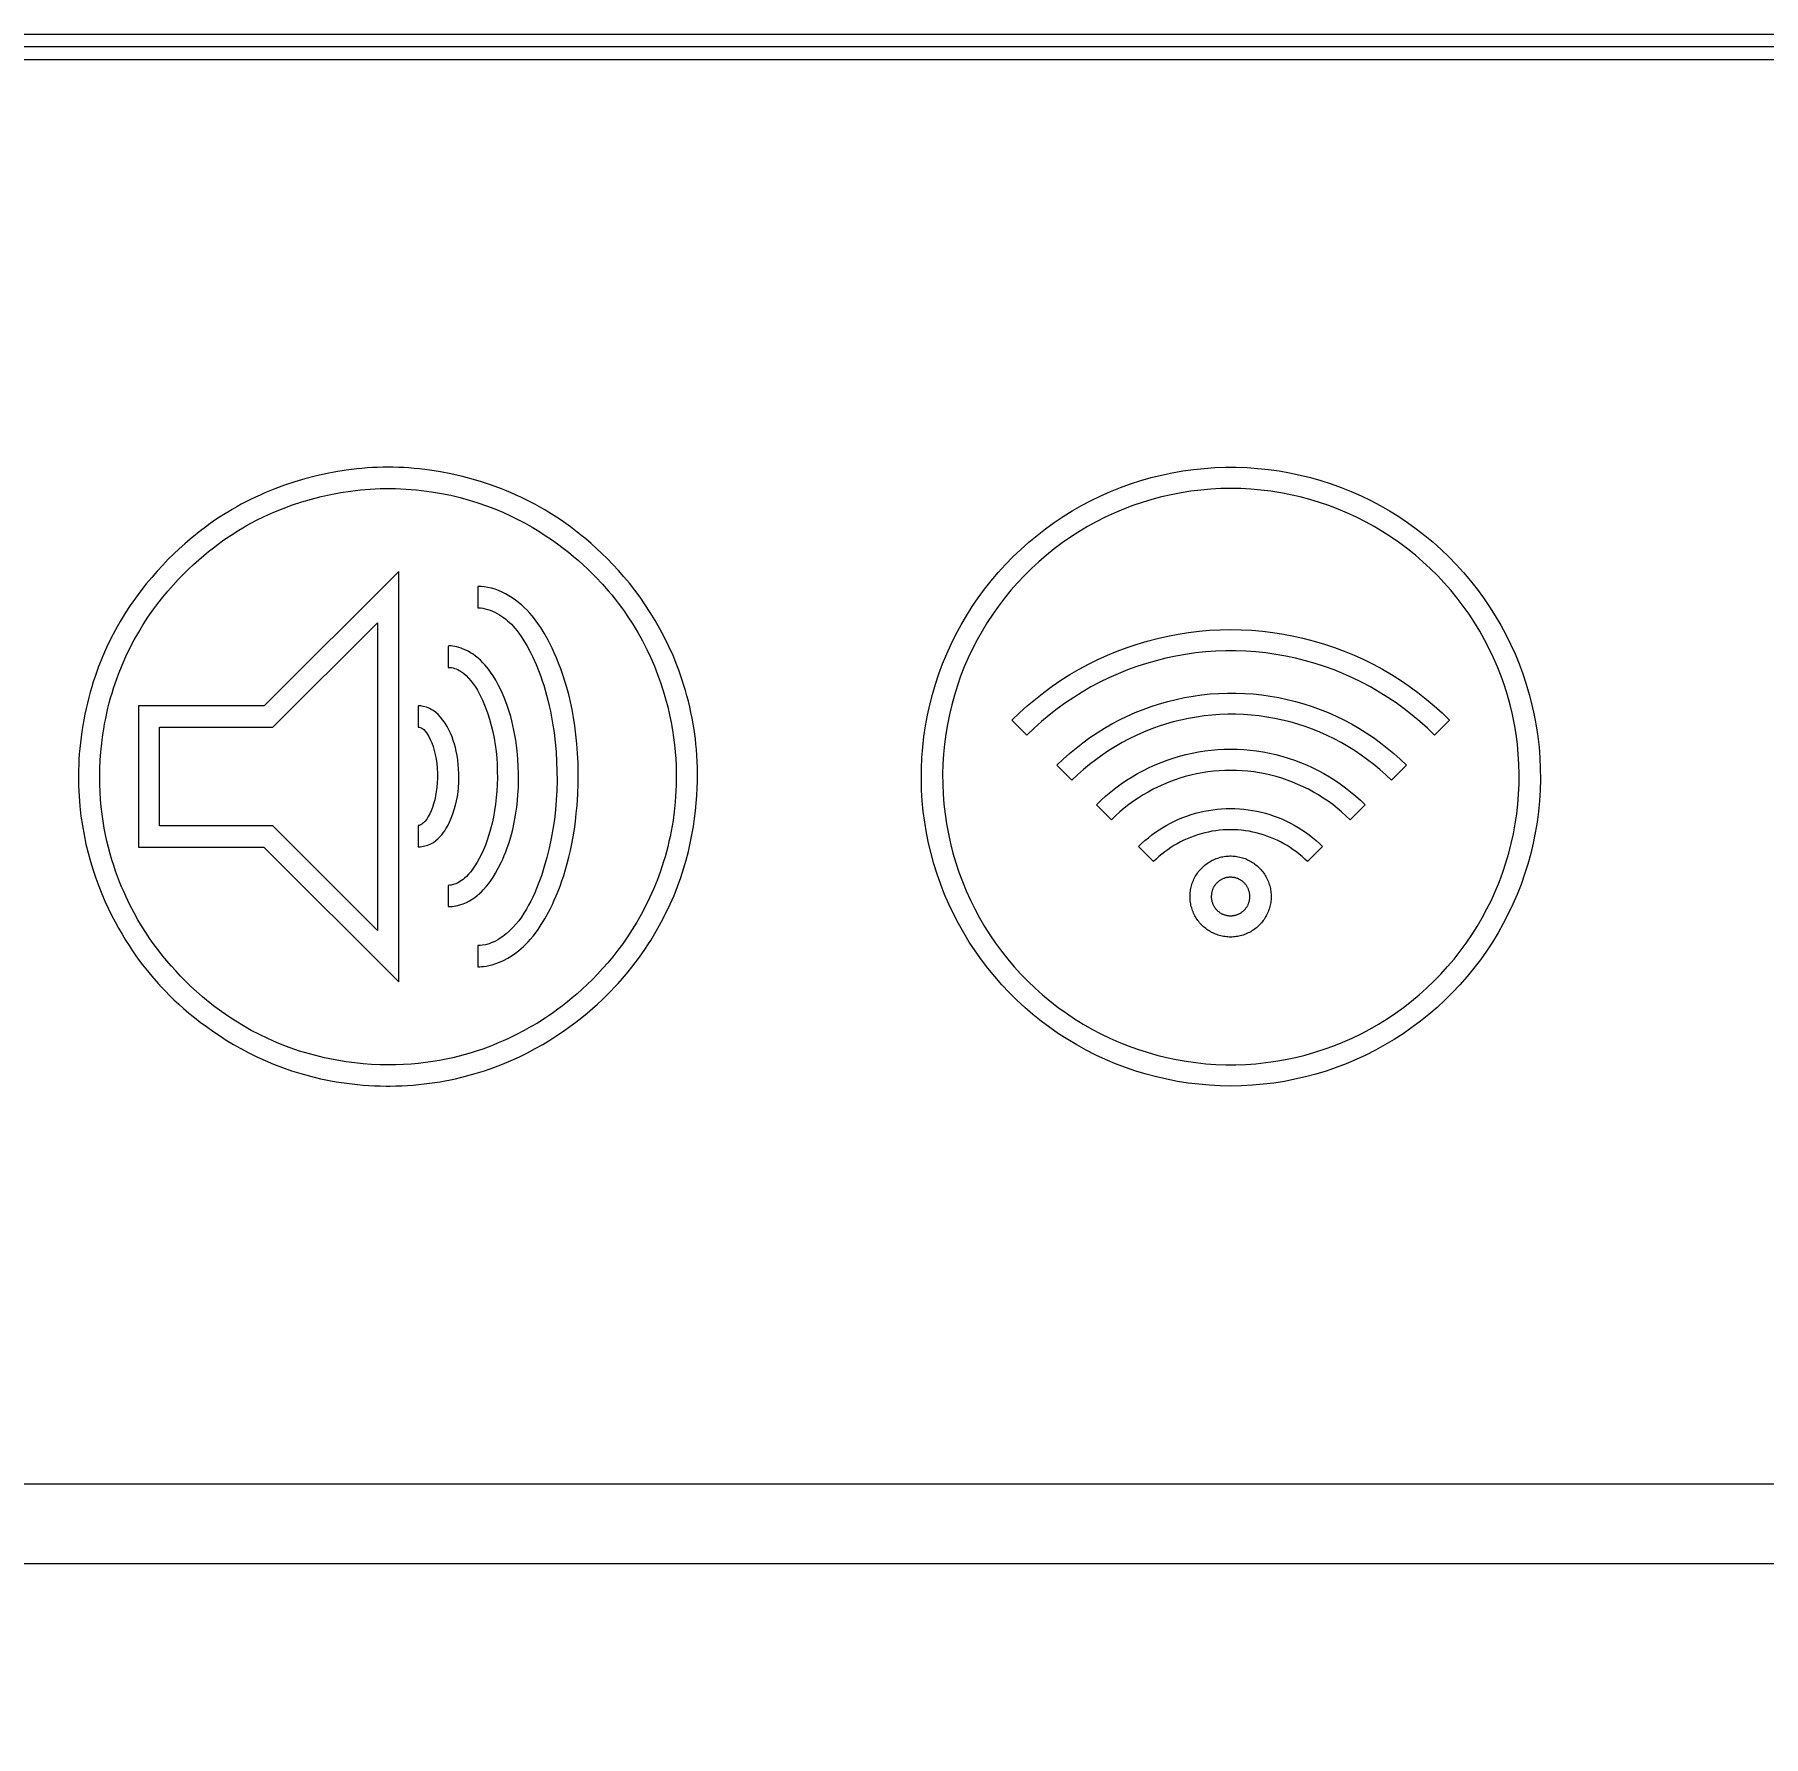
# Model space of a CAD drawing. Header units: inches. Extents: x -8 to 201, y -1 to 136.
# Drawn here: x 24.03 to 29.76, y 120.11 to 125.76 of the extents above; entities that cross this region are included whole.
import ezdxf

# ---------------------------------------------------------------- set-up
doc = ezdxf.new("R2010")
doc.units = ezdxf.units.IN
doc.layers.add('ZANO_R', color=7, linetype='Continuous', lineweight=0)
doc.layers.add('ZANO_W', color=1, linetype='Continuous', lineweight=0)
doc.styles.get("Standard").update_dxf_attribs({"font": 'arial.ttf'})
doc.dimstyles.new('amerykanie', dxfattribs={"dimtxt": 50, "dimasz": 50, "dimexe": 0.5, "dimexo": 0.5, "dimgap": 1, "dimtad": 1, "dimdec": 0, "dimzin": 0, "dimlunit": 5, "dimtxsty": 'Standard', "dimcen": 0.09, "dimclrd": 1, "dimclre": 1, "dimclrt": 1, "dimazin": 0, "dimtfac": 1, "dimtdec": 0, "dimtmove": 0, "dimatfit": 3, "dimfxl": 1, "dimtzin": 0, "dimarcsym": 1})

# ---------------------------------------------------------------- blocks, each defined once
blk = doc.blocks.new('*D477')
at = {"layer": 'ZANO_W', "color": 1, "lineweight": -2}
blk.add_arc((154.9429, 107.9573), 5.9376, 93.97094, 170.33898, dxfattribs=at)
at = {"layer": 'ZANO_W', "color": 1}
for points in [[(154.5292, 113.7141), (154.5342, 114.0474), (155.5316, 113.8657)], [(148.9234, 108.9678), (149.2555, 108.9397), (149.0053, 107.9573)]]:
    blk.add_solid(points, dxfattribs=at)
at = {"layer": 'ZANO_W', "color": 1, "insert": (150.0585, 113.3526), "char_height": 1.625, "attachment_point": 5, "rotation": 42.15496}
blk.add_mtext("95%%d41'", dxfattribs=at)

msp = doc.modelspace()

# ---------------------------------------------------------------- linework, layer by layer
at = {"layer": 'ZANO_R'}
for p, q in [((109.43108, 125.75811), (11.74279, 125.75811)), ((11.72648, 125.71874), (109.44739, 125.71874)), ((109.67578, 125.67464), (11.61288, 125.67464)), ((16.02252, 120.95002), (105.26613, 120.95002)), ((105.51973, 120.68466), (15.76085, 120.68466))]:
    msp.add_line(p, q, dxfattribs=at)
for points in [[(25.2048, 122.26954), (25.22414, 122.26984), (25.24325, 122.27048), (25.26214, 122.27145), (25.2808, 122.27275), (25.29923, 122.27436), (25.31744, 122.27629), (25.33542, 122.27851), (25.35317, 122.28103), (25.3707, 122.28383), (25.388, 122.28691), (25.40507, 122.29025), (25.42192, 122.29385), (25.45493, 122.30181), (25.48703, 122.3107), (25.51822, 122.32046), (25.5485, 122.33103), (25.57786, 122.34234), (25.60632, 122.35433), (25.63385, 122.36692), (25.66048, 122.38006), (25.68618, 122.39367), (25.71097, 122.40769), (25.73485, 122.42206), (25.7578, 122.43671), (25.77983, 122.45156), (25.80094, 122.46657), (25.82114, 122.48165), (25.8404, 122.49675), (25.85875, 122.5118), (25.87617, 122.52673), (25.89267, 122.54147), (25.90824, 122.55597), (25.92288, 122.57015), (25.9366, 122.58395), (25.94939, 122.5973), (25.96124, 122.61013), (25.98217, 122.634), (25.99441, 122.64873), (26.00625, 122.66351), (26.01769, 122.67834), (26.02875, 122.6932), (26.03943, 122.70809), (26.04974, 122.72301), (26.05968, 122.73795), (26.06925, 122.75291), (26.07847, 122.76788), (26.08734, 122.78286), (26.10405, 122.81281), (26.11943, 122.84271), (26.13353, 122.87254), (26.1464, 122.90223), (26.15809, 122.93176), (26.16863, 122.96108), (26.17809, 122.99014), (26.18651, 123.0189), (26.19394, 123.04733), (26.20043, 123.07537), (26.20602, 123.10299), (26.21076, 123.13014), (26.2147, 123.15678), (26.21789, 123.18287), (26.22038, 123.20836), (26.22221, 123.23321), (26.22344, 123.25738), (26.22411, 123.28083), (26.22427, 123.30351), (26.22396, 123.32538), (26.22325, 123.34639), (26.22216, 123.36652), (26.22076, 123.3857), (26.21909, 123.40391), (26.2172, 123.42109), (26.21295, 123.45221), (26.20978, 123.47151), (26.2063, 123.49054), (26.20251, 123.50928), (26.19844, 123.52775), (26.19407, 123.54595), (26.18943, 123.56387), (26.18452, 123.58152), (26.17934, 123.59889), (26.17391, 123.616), (26.16824, 123.63284), (26.16233, 123.64941), (26.1562, 123.66572), (26.14327, 123.69753), (26.12954, 123.72829), (26.11506, 123.758), (26.0999, 123.78668), (26.08413, 123.81434), (26.06781, 123.84097), (26.05102, 123.8666), (26.03382, 123.89122), (26.01627, 123.91486), (25.99845, 123.93752), (25.98041, 123.9592), (25.96224, 123.97992), (25.94398, 123.99968), (25.92572, 124.0185), (25.90751, 124.03638), (25.88943, 124.05333), (25.87154, 124.06937), (25.8539, 124.08449), (25.83659, 124.09872), (25.81967, 124.11205), (25.80321, 124.1245), (25.78727, 124.13608), (25.77193, 124.14679), (25.75724, 124.15664), (25.73011, 124.17382), (25.71527, 124.18267), (25.70024, 124.19126), (25.68503, 124.1996), (25.66964, 124.20769), (25.65409, 124.21552), (25.63839, 124.22309), (25.62253, 124.2304), (25.60652, 124.23744), (25.59039, 124.24422), (25.57412, 124.25074), (25.54122, 124.26296), (25.50789, 124.27409), (25.4742, 124.28412), (25.44018, 124.29302), (25.40592, 124.30079), (25.37145, 124.3074), (25.33684, 124.31285), (25.3195, 124.31513), (25.30215, 124.31711), (25.28479, 124.3188), (25.26744, 124.32018), (25.25009, 124.32126), (25.23276, 124.32203), (25.21545, 124.32249), (25.19817, 124.32265), (25.18089, 124.32249), (25.16358, 124.32203), (25.14625, 124.32126), (25.1289, 124.32018), (25.11155, 124.3188), (25.09419, 124.31711), (25.07684, 124.31513), (25.05951, 124.31285), (25.0249, 124.3074), (24.99043, 124.30079), (24.95617, 124.29302), (24.92216, 124.28412), (24.88846, 124.27409), (24.85514, 124.26296), (24.82224, 124.25074), (24.80598, 124.24422), (24.78984, 124.23744), (24.77384, 124.23039), (24.75798, 124.22309), (24.74227, 124.21552), (24.72672, 124.20769), (24.71134, 124.1996), (24.69613, 124.19126), (24.6811, 124.18267), (24.66625, 124.17382), (24.653, 124.16559), (24.63893, 124.15652), (24.62414, 124.14658), (24.60868, 124.13578), (24.59262, 124.1241), (24.57603, 124.11154), (24.55898, 124.09808), (24.54154, 124.08372), (24.52377, 124.06846), (24.50575, 124.05227), (24.48753, 124.03515), (24.4692, 124.0171), (24.45082, 123.9981), (24.43245, 123.97815), (24.41417, 123.95724), (24.39604, 123.93535), (24.37814, 123.91248), (24.36052, 123.88862), (24.34326, 123.86377), (24.32642, 123.83791), (24.31008, 123.81103), (24.29431, 123.78313), (24.27916, 123.75419), (24.26471, 123.72422), (24.25103, 123.69319), (24.2445, 123.67728), (24.23819, 123.6611), (24.2321, 123.64466), (24.22625, 123.62795), (24.22064, 123.61096), (24.21528, 123.59371), (24.21018, 123.57619), (24.20536, 123.5584), (24.2008, 123.54033), (24.19654, 123.52198), (24.19256, 123.50337), (24.18889, 123.48447), (24.18554, 123.4653), (24.1825, 123.44584), (24.1799, 123.427), (24.17766, 123.40833), (24.17578, 123.38982), (24.17424, 123.37149), (24.17303, 123.35333), (24.17215, 123.33534), (24.17159, 123.31753), (24.17134, 123.29989), (24.1714, 123.28243), (24.17175, 123.26515), (24.17331, 123.23113), (24.17596, 123.19784), (24.17965, 123.16529), (24.1843, 123.13349), (24.18985, 123.10245), (24.19624, 123.07219), (24.20342, 123.04271), (24.21131, 123.01402), (24.21985, 122.98614), (24.22899, 122.95908), (24.23865, 122.93284), (24.24878, 122.90743), (24.25932, 122.88288), (24.27019, 122.85918), (24.28135, 122.83635), (24.29272, 122.8144), (24.30424, 122.79334), (24.31586, 122.77318), (24.32751, 122.75393), (24.33912, 122.7356), (24.35064, 122.71821), (24.36199, 122.70176), (24.37313, 122.68626), (24.38398, 122.67172), (24.39449, 122.65816), (24.41422, 122.634), (24.43514, 122.61013), (24.447, 122.5973), (24.45978, 122.58395), (24.4735, 122.57015), (24.48814, 122.55597), (24.50371, 122.54147), (24.52021, 122.52673), (24.53763, 122.5118), (24.55597, 122.49675), (24.57524, 122.48165), (24.59543, 122.46657), (24.61654, 122.45157), (24.63857, 122.43671), (24.66152, 122.42206), (24.68539, 122.4077), (24.71018, 122.39367), (24.73589, 122.38006), (24.76251, 122.36692), (24.79004, 122.35433), (24.81849, 122.34235), (24.84786, 122.33103), (24.87814, 122.32046), (24.90932, 122.3107), (24.94142, 122.30181), (24.97443, 122.29386), (24.99128, 122.29025), (25.00835, 122.28691), (25.02565, 122.28383), (25.04317, 122.28103), (25.06093, 122.27851), (25.07891, 122.27629), (25.09711, 122.27436), (25.11555, 122.27275), (25.13421, 122.27145), (25.15309, 122.27048), (25.1722, 122.26984), (25.19154, 122.26954)], [(27.99317, 122.26963), (27.95754, 122.27025), (27.92196, 122.27211), (27.88646, 122.2752), (27.85109, 122.27952), (27.81589, 122.28506), (27.7809, 122.29182), (27.74617, 122.2998), (27.71174, 122.30897), (27.67765, 122.31933), (27.64393, 122.33087), (27.61064, 122.34358), (27.57781, 122.35743), (27.54548, 122.37241), (27.51369, 122.38851), (27.48248, 122.4057), (27.45188, 122.42396), (27.42193, 122.44327), (27.39268, 122.46361), (27.36414, 122.48496), (27.33637, 122.50728), (27.30938, 122.53055), (27.28322, 122.55474), (27.25792, 122.57983), (27.2335, 122.60578), (27.20999, 122.63256), (27.18743, 122.66015), (27.16585, 122.68849), (27.14525, 122.71758), (27.12568, 122.74735), (27.10716, 122.77779), (27.0897, 122.80886), (27.07333, 122.84051), (27.05807, 122.87271), (27.04394, 122.90542), (27.03095, 122.9386), (27.01912, 122.97221), (27.00846, 123.00621), (26.99899, 123.04057), (26.99072, 123.07523), (26.98365, 123.11015), (26.97781, 123.1453), (26.97318, 123.18063), (26.96979, 123.21611), (26.96762, 123.25167), (26.9667, 123.28729), (26.96701, 123.32293), (26.96855, 123.35853), (26.97134, 123.39405), (26.97535, 123.42946), (26.98059, 123.4647), (26.98705, 123.49975), (26.99472, 123.53454), (27.00359, 123.56905), (27.01366, 123.60324), (27.02491, 123.63705), (27.03732, 123.67045), (27.05089, 123.7034), (27.06559, 123.73586), (27.08141, 123.76779), (27.09833, 123.79915), (27.11632, 123.8299), (27.13537, 123.86002), (27.15546, 123.88945), (27.17655, 123.91817), (27.19863, 123.94613), (27.22167, 123.97332), (27.24564, 123.99969), (27.2705, 124.02521), (27.29624, 124.04985), (27.32282, 124.07359), (27.35021, 124.09639), (27.37837, 124.11822), (27.40727, 124.13906), (27.43687, 124.15889), (27.46715, 124.17768), (27.49806, 124.19541), (27.52957, 124.21205), (27.56164, 124.22759), (27.59422, 124.24201), (27.62729, 124.25528), (27.6608, 124.26741), (27.69471, 124.27836), (27.72898, 124.28813), (27.76356, 124.2967), (27.79843, 124.30406), (27.83352, 124.31022), (27.86881, 124.31515), (27.90425, 124.31885), (27.9398, 124.32132), (27.97541, 124.32256), (28.01105, 124.32256), (28.04666, 124.32132), (28.08221, 124.31885), (28.11765, 124.31514), (28.15294, 124.31021), (28.18803, 124.30405), (28.2229, 124.29668), (28.25748, 124.28811), (28.29175, 124.27834), (28.32566, 124.26739), (28.35917, 124.25526), (28.39223, 124.24198), (28.42482, 124.22756), (28.45688, 124.21202), (28.48839, 124.19538), (28.5193, 124.17765), (28.54958, 124.15886), (28.57918, 124.13903), (28.60808, 124.11818), (28.63624, 124.09635), (28.66363, 124.07355), (28.6902, 124.04981), (28.71594, 124.02517), (28.7408, 123.99964), (28.76477, 123.97327), (28.7878, 123.94609), (28.80988, 123.91812), (28.83098, 123.8894), (28.85106, 123.85996), (28.87011, 123.82985), (28.8881, 123.79909), (28.90502, 123.76773), (28.92084, 123.7358), (28.93554, 123.70334), (28.9491, 123.67039), (28.96151, 123.63699), (28.97276, 123.60318), (28.98282, 123.56899), (28.9917, 123.53448), (28.99936, 123.49969), (29.00582, 123.46464), (29.01106, 123.4294), (29.01507, 123.39399), (29.01785, 123.35846), (29.01939, 123.32286), (29.0197, 123.28723), (29.01877, 123.25161), (29.01661, 123.21604), (29.01321, 123.18057), (29.00858, 123.14524), (29.00273, 123.11009), (28.99567, 123.07517), (28.98739, 123.04051), (28.97792, 123.00616), (28.96726, 122.97215), (28.95543, 122.93854), (28.94244, 122.90536), (28.9283, 122.87265), (28.91304, 122.84045), (28.89667, 122.8088), (28.87921, 122.77774), (28.86068, 122.7473), (28.84111, 122.71752), (28.82052, 122.68845), (28.79893, 122.6601), (28.77637, 122.63252), (28.75286, 122.60574), (28.72844, 122.57979), (28.70313, 122.5547), (28.67697, 122.53051), (28.64999, 122.50724), (28.62221, 122.48492), (28.59367, 122.46358), (28.56442, 122.44324), (28.53447, 122.42393), (28.50387, 122.40567), (28.47266, 122.38848), (28.44086, 122.37238), (28.40853, 122.3574), (28.3757, 122.34355), (28.34241, 122.33085), (28.30869, 122.31932), (28.2746, 122.30895), (28.24017, 122.29978), (28.20544, 122.29181), (28.17045, 122.28505), (28.13525, 122.27951), (28.09988, 122.27519), (28.06438, 122.2721), (28.0288, 122.27025)], [(25.20434, 124.25213), (25.22235, 124.25186), (25.24015, 124.25126), (25.25774, 124.25036), (25.27512, 124.24915), (25.29229, 124.24764), (25.30925, 124.24585), (25.34253, 124.24143), (25.37496, 124.23596), (25.40655, 124.22949), (25.4373, 124.22208), (25.46719, 124.2138), (25.49624, 124.20471), (25.52444, 124.19486), (25.55179, 124.18433), (25.57829, 124.17316), (25.60393, 124.16144), (25.62873, 124.1492), (25.65267, 124.13652), (25.67576, 124.12346), (25.69799, 124.11008), (25.71937, 124.09644), (25.73989, 124.08261), (25.75955, 124.06863), (25.77835, 124.05458), (25.7963, 124.04052), (25.81339, 124.02651), (25.82961, 124.0126), (25.84497, 123.99887), (25.85948, 123.98537), (25.87311, 123.97216), (25.88589, 123.95931), (25.90884, 123.93492), (25.92833, 123.91269), (25.93973, 123.89897), (25.95075, 123.88521), (25.96141, 123.87141), (25.97171, 123.85756), (25.98166, 123.84369), (25.99126, 123.8298), (26.00943, 123.80195), (26.02628, 123.77406), (26.04184, 123.74617), (26.05617, 123.71832), (26.0693, 123.69054), (26.08129, 123.66289), (26.09217, 123.63539), (26.10199, 123.60808), (26.1108, 123.58102), (26.11864, 123.55423), (26.12556, 123.52775), (26.1316, 123.50164), (26.13681, 123.47592), (26.14122, 123.45063), (26.14489, 123.42582), (26.14787, 123.40153), (26.15018, 123.37779), (26.15189, 123.35464), (26.15304, 123.33213), (26.15366, 123.3103), (26.15381, 123.28917), (26.15352, 123.26881), (26.15286, 123.24923), (26.15185, 123.23049), (26.15054, 123.21262), (26.14723, 123.17967), (26.14326, 123.15068), (26.14031, 123.13271), (26.13707, 123.11499), (26.13355, 123.09753), (26.12975, 123.08033), (26.12568, 123.06338), (26.12136, 123.04669), (26.11678, 123.03026), (26.11197, 123.01407), (26.10163, 122.98246), (26.09041, 122.95184), (26.07837, 122.92221), (26.06558, 122.89356), (26.05209, 122.86589), (26.03798, 122.83918), (26.02329, 122.81343), (26.00809, 122.78862), (25.99246, 122.76475), (25.97643, 122.74182), (25.96009, 122.7198), (25.94349, 122.6987), (25.9267, 122.67851), (25.90977, 122.65922), (25.89276, 122.64081), (25.87575, 122.62328), (25.8588, 122.60663), (25.84196, 122.59084), (25.82529, 122.57591), (25.80887, 122.56182), (25.79275, 122.54857), (25.77699, 122.53615), (25.76166, 122.52456), (25.74682, 122.51378), (25.73252, 122.5038), (25.71885, 122.49462), (25.69358, 122.47862), (25.67313, 122.46651), (25.64988, 122.45352), (25.62386, 122.43996), (25.59514, 122.42612), (25.57978, 122.4192), (25.56376, 122.41233), (25.5471, 122.40554), (25.52979, 122.39887), (25.51184, 122.39237), (25.49327, 122.38606), (25.47407, 122.37999), (25.45425, 122.3742), (25.43383, 122.36872), (25.4128, 122.3636), (25.39117, 122.35886), (25.36895, 122.35455), (25.34615, 122.35071), (25.32277, 122.34738), (25.29882, 122.34459), (25.27431, 122.34237), (25.24924, 122.34078), (25.22362, 122.33984), (25.19745, 122.3396), (25.17075, 122.34009), (25.14352, 122.34136), (25.11576, 122.34343), (25.08749, 122.34635), (25.0587, 122.35016), (25.04058, 122.35299), (25.02272, 122.35612), (25.00513, 122.35954), (24.98779, 122.36324), (24.9707, 122.36721), (24.95387, 122.37145), (24.9373, 122.37595), (24.92098, 122.3807), (24.90492, 122.38569), (24.8891, 122.39091), (24.85822, 122.40203), (24.82834, 122.41399), (24.79944, 122.42673), (24.77152, 122.44019), (24.74458, 122.45429), (24.71859, 122.46899), (24.69356, 122.48421), (24.66947, 122.49988), (24.64632, 122.51596), (24.62411, 122.53237), (24.60281, 122.54904), (24.58242, 122.56593), (24.56294, 122.58296), (24.54436, 122.60006), (24.52667, 122.61718), (24.50986, 122.63426), (24.49392, 122.65122), (24.47884, 122.668), (24.46462, 122.68455), (24.45125, 122.70079), (24.43872, 122.71667), (24.42702, 122.73212), (24.41614, 122.74708), (24.40608, 122.76148), (24.39683, 122.77526), (24.38071, 122.8007), (24.3686, 122.82115), (24.35561, 122.84441), (24.34204, 122.87042), (24.32821, 122.89914), (24.32129, 122.9145), (24.31441, 122.93052), (24.30762, 122.94718), (24.30096, 122.96449), (24.29445, 122.98243), (24.28815, 123.00101), (24.28208, 123.02021), (24.27629, 123.04002), (24.27081, 123.06045), (24.26568, 123.08147), (24.26095, 123.1031), (24.25664, 123.12532), (24.2528, 123.14812), (24.24946, 123.17149), (24.24667, 123.19544), (24.24446, 123.21995), (24.24287, 123.24502), (24.24193, 123.27064), (24.24169, 123.29681), (24.24218, 123.32351), (24.24344, 123.35074), (24.24552, 123.3785), (24.24844, 123.40677), (24.25225, 123.43555), (24.25508, 123.45367), (24.2582, 123.47153), (24.26162, 123.48913), (24.26532, 123.50647), (24.26929, 123.52355), (24.27353, 123.54038), (24.27803, 123.55695), (24.28278, 123.57327), (24.28777, 123.58934), (24.293, 123.60515), (24.30412, 123.63603), (24.31608, 123.66592), (24.32882, 123.69481), (24.34227, 123.72273), (24.35638, 123.74968), (24.37107, 123.77566), (24.38629, 123.8007), (24.40197, 123.82478), (24.41804, 123.84793), (24.43445, 123.87015), (24.45113, 123.89145), (24.46801, 123.91183), (24.48504, 123.93131), (24.50215, 123.94989), (24.51927, 123.96758), (24.53634, 123.9844), (24.5533, 124.00034), (24.57009, 124.01541), (24.58664, 124.02963), (24.60288, 124.043), (24.61876, 124.05553), (24.63421, 124.06723), (24.64916, 124.07811), (24.66356, 124.08817), (24.67734, 124.09743), (24.70279, 124.11354), (24.71677, 124.12187), (24.73094, 124.12997), (24.75977, 124.14542), (24.78924, 124.1599), (24.81928, 124.17338), (24.84985, 124.18585), (24.88087, 124.1973), (24.91231, 124.2077), (24.94409, 124.21705), (24.97618, 124.22534), (25.0085, 124.23253), (25.04101, 124.23863), (25.07364, 124.24362), (25.10635, 124.24748), (25.13907, 124.25019), (25.17176, 124.25175)], [(27.99317, 124.25222), (27.95999, 124.25164), (27.92685, 124.24992), (27.89378, 124.24704), (27.86084, 124.24301), (27.82806, 124.23785), (27.79548, 124.23155), (27.76313, 124.22413), (27.73107, 124.21558), (27.69931, 124.20593), (27.66792, 124.19518), (27.63691, 124.18335), (27.60633, 124.17045), (27.57622, 124.1565), (27.54662, 124.14151), (27.51755, 124.1255), (27.48905, 124.10849), (27.46116, 124.0905), (27.43391, 124.07156), (27.40734, 124.05168), (27.38147, 124.03089), (27.35634, 124.00922), (27.33197, 123.98669), (27.30841, 123.96332), (27.28566, 123.93915), (27.26378, 123.91421), (27.24276, 123.88852), (27.22266, 123.86212), (27.20348, 123.83503), (27.18525, 123.8073), (27.168, 123.77895), (27.15174, 123.75002), (27.1365, 123.72054), (27.12229, 123.69055), (27.10912, 123.66009), (27.09702, 123.62919), (27.08601, 123.59788), (27.07608, 123.56622), (27.06726, 123.53422), (27.05956, 123.50194), (27.05298, 123.46942), (27.04753, 123.43668), (27.04323, 123.40377), (27.04006, 123.37074), (27.03805, 123.33761), (27.03719, 123.30444), (27.03748, 123.27125), (27.03892, 123.2381), (27.04151, 123.20501), (27.04524, 123.17204), (27.05012, 123.13921), (27.05614, 123.10658), (27.06328, 123.07417), (27.07155, 123.04203), (27.08093, 123.01019), (27.0914, 122.9787), (27.10296, 122.94759), (27.1156, 122.91691), (27.12929, 122.88668), (27.14402, 122.85694), (27.15978, 122.82773), (27.17654, 122.79909), (27.19428, 122.77105), (27.21299, 122.74363), (27.23263, 122.71689), (27.2532, 122.69084), (27.27465, 122.66552), (27.29697, 122.64096), (27.32013, 122.61719), (27.3441, 122.59424), (27.36886, 122.57214), (27.39436, 122.55091), (27.42059, 122.53057), (27.4475, 122.51116), (27.47508, 122.49269), (27.50328, 122.47519), (27.53207, 122.45868), (27.56141, 122.44318), (27.59127, 122.42871), (27.62162, 122.41529), (27.65242, 122.40292), (27.68363, 122.39163), (27.71521, 122.38143), (27.74712, 122.37233), (27.77933, 122.36435), (27.8118, 122.35749), (27.84449, 122.35176), (27.87736, 122.34717), (27.91036, 122.34372), (27.94347, 122.34142), (27.97664, 122.34027), (28.00982, 122.34027), (28.04299, 122.34142), (28.0761, 122.34372), (28.1091, 122.34717), (28.14197, 122.35177), (28.17466, 122.3575), (28.20713, 122.36436), (28.23934, 122.37235), (28.27125, 122.38145), (28.30283, 122.39165), (28.33404, 122.40294), (28.36483, 122.41531), (28.39518, 122.42874), (28.42505, 122.44321), (28.45439, 122.45871), (28.48318, 122.47523), (28.51137, 122.49273), (28.53895, 122.51119), (28.56586, 122.53061), (28.59209, 122.55094), (28.61759, 122.57218), (28.64234, 122.59429), (28.66631, 122.61724), (28.68947, 122.64101), (28.71179, 122.66557), (28.73324, 122.69089), (28.7538, 122.71694), (28.77345, 122.74368), (28.79215, 122.7711), (28.8099, 122.79914), (28.82665, 122.82779), (28.84241, 122.857), (28.85714, 122.88673), (28.87083, 122.91696), (28.88346, 122.94765), (28.89502, 122.97876), (28.90549, 123.01025), (28.91487, 123.04209), (28.92313, 123.07423), (28.93027, 123.10664), (28.93629, 123.13927), (28.94116, 123.1721), (28.9449, 123.20507), (28.94749, 123.23816), (28.94893, 123.27131), (28.94921, 123.3045), (28.94835, 123.33767), (28.94633, 123.3708), (28.94317, 123.40383), (28.93886, 123.43674), (28.93341, 123.46948), (28.92683, 123.502), (28.91912, 123.53428), (28.9103, 123.56628), (28.90037, 123.59794), (28.88935, 123.62925), (28.87725, 123.66015), (28.86409, 123.69061), (28.84987, 123.7206), (28.83463, 123.75008), (28.81837, 123.77901), (28.80111, 123.80735), (28.78288, 123.83509), (28.7637, 123.86217), (28.7436, 123.88857), (28.72258, 123.91426), (28.70069, 123.9392), (28.67795, 123.96337), (28.65438, 123.98673), (28.63002, 124.00926), (28.60488, 124.03093), (28.57901, 124.05172), (28.55244, 124.0716), (28.52519, 124.09054), (28.4973, 124.10852), (28.4688, 124.12553), (28.43973, 124.14154), (28.41012, 124.15652), (28.38001, 124.17048), (28.34943, 124.18337), (28.31843, 124.1952), (28.28703, 124.20595), (28.25527, 124.2156), (28.22321, 124.22414), (28.19086, 124.23156), (28.15828, 124.23786), (28.1255, 124.24302), (28.09255, 124.24704), (28.05949, 124.24992), (28.02635, 124.25165)], [(25.23342, 122.61558), (25.23342, 123.97646), (24.78719, 123.53073), (24.37008, 123.53073), (24.37008, 123.06227), (24.78645, 123.06255)], [(25.49613, 122.66542), (25.50215, 122.66549), (25.50765, 122.66578), (25.51464, 122.66645), (25.52301, 122.66762), (25.53262, 122.66946), (25.54336, 122.67211), (25.55511, 122.67571), (25.56774, 122.68041), (25.58112, 122.68636), (25.59514, 122.6937), (25.60968, 122.70258), (25.6171, 122.70764), (25.6246, 122.71315), (25.63218, 122.71911), (25.6398, 122.72555), (25.64746, 122.73249), (25.65514, 122.73994), (25.66282, 122.74792), (25.6705, 122.75645), (25.67915, 122.76675), (25.6866, 122.77639), (25.69574, 122.78909), (25.70624, 122.80492), (25.71782, 122.82391), (25.73015, 122.84614), (25.73651, 122.85848), (25.74294, 122.87166), (25.7494, 122.88566), (25.75587, 122.90051), (25.7623, 122.91621), (25.76864, 122.93277), (25.77487, 122.95018), (25.78095, 122.96847), (25.78683, 122.98764), (25.79248, 123.00769), (25.79786, 123.02863), (25.80293, 123.05046), (25.80765, 123.07321), (25.81199, 123.09686), (25.81591, 123.12143), (25.81937, 123.14693), (25.82232, 123.17336), (25.82474, 123.20073), (25.82707, 123.23771), (25.82836, 123.27352), (25.82866, 123.30816), (25.82804, 123.34165), (25.82655, 123.37398), (25.82426, 123.40516), (25.82123, 123.43518), (25.81752, 123.46406), (25.8132, 123.49179), (25.80831, 123.51837), (25.80293, 123.54382), (25.79712, 123.56812), (25.79093, 123.59129), (25.78443, 123.61333), (25.77768, 123.63424), (25.77073, 123.65402), (25.76367, 123.67267), (25.75653, 123.69021), (25.74939, 123.70662), (25.7423, 123.72192), (25.73534, 123.7361), (25.72855, 123.74917), (25.71575, 123.77199), (25.70439, 123.79039), (25.69498, 123.8044), (25.68393, 123.81934), (25.67608, 123.82903), (25.66777, 123.83855), (25.65903, 123.84784), (25.64989, 123.85687), (25.64035, 123.86557), (25.63046, 123.8739), (25.62023, 123.88181), (25.60969, 123.88924), (25.59885, 123.89615), (25.58774, 123.90248), (25.57638, 123.90818), (25.5648, 123.91321), (25.55302, 123.91751), (25.54106, 123.92104), (25.52894, 123.92374), (25.51669, 123.92556), (25.50641, 123.92666), (25.50126, 123.9269), (25.49613, 123.92669), (25.49613, 123.85619), (25.50433, 123.85579), (25.5125, 123.85478), (25.52062, 123.85319), (25.52867, 123.85106), (25.53663, 123.84841), (25.54448, 123.8453), (25.5522, 123.84174), (25.55977, 123.83777), (25.56717, 123.83343), (25.57439, 123.82875), (25.5814, 123.82376), (25.58818, 123.8185), (25.59472, 123.813), (25.601, 123.8073), (25.60699, 123.80142), (25.61268, 123.7954), (25.61911, 123.78803), (25.62467, 123.78114), (25.63152, 123.77205), (25.63947, 123.76071), (25.64833, 123.74708), (25.6579, 123.7311), (25.66799, 123.71272), (25.6784, 123.6919), (25.68893, 123.66858), (25.69939, 123.64271), (25.70454, 123.62881), (25.70959, 123.61425), (25.71453, 123.59903), (25.71933, 123.58314), (25.72397, 123.56658), (25.72841, 123.54934), (25.73265, 123.53142), (25.73665, 123.5128), (25.74038, 123.49348), (25.74383, 123.47346), (25.74847, 123.44202), (25.75225, 123.41034), (25.75516, 123.37846), (25.75717, 123.34644), (25.75827, 123.31431), (25.75846, 123.28213), (25.75771, 123.24994), (25.75601, 123.21779), (25.75335, 123.18571), (25.74971, 123.15377), (25.74507, 123.12201), (25.73943, 123.09046), (25.73276, 123.05919), (25.72506, 123.02823), (25.7163, 122.99763), (25.70648, 122.96744), (25.69613, 122.93904), (25.69048, 122.92483), (25.6845, 122.91069), (25.67815, 122.89666), (25.67142, 122.88281), (25.66428, 122.86918), (25.65672, 122.85582), (25.64871, 122.8428), (25.64023, 122.83016), (25.63126, 122.81795), (25.62177, 122.80624), (25.61175, 122.79507), (25.60118, 122.78449), (25.59002, 122.77457), (25.57827, 122.76535), (25.57004, 122.75963), (25.56207, 122.75471), (25.55439, 122.75052), (25.54705, 122.74701), (25.54006, 122.74411), (25.53346, 122.74176), (25.52157, 122.73851), (25.51164, 122.73676), (25.50391, 122.73607), (25.49866, 122.73594), (25.49613, 122.73591)], [(24.44057, 123.13283), (24.44057, 123.46023), (24.81636, 123.46023), (25.16292, 123.80642), (25.16292, 122.78575), (24.81562, 123.13304)], [(25.39714, 122.86481), (25.40408, 122.86503), (25.41083, 122.86554), (25.42376, 122.86739), (25.43595, 122.87025), (25.4474, 122.87399), (25.45813, 122.87848), (25.46815, 122.8836), (25.47748, 122.88922), (25.48611, 122.89523), (25.49407, 122.90149), (25.50137, 122.90788), (25.50801, 122.91429), (25.51402, 122.92057), (25.52415, 122.93229), (25.53187, 122.94204), (25.53974, 122.95271), (25.54645, 122.96272), (25.55454, 122.97586), (25.56363, 122.99214), (25.57337, 123.01158), (25.57836, 123.02248), (25.58338, 123.03417), (25.58838, 123.04665), (25.59331, 123.05993), (25.59813, 123.074), (25.60279, 123.08887), (25.60725, 123.10453), (25.61147, 123.12099), (25.61538, 123.13825), (25.61896, 123.15631), (25.62216, 123.17517), (25.62492, 123.19484), (25.62721, 123.2153), (25.62898, 123.23657), (25.63019, 123.25865), (25.63078, 123.28153), (25.63072, 123.30522), (25.62995, 123.32972), (25.62843, 123.35503), (25.62613, 123.38115), (25.62404, 123.39937), (25.62159, 123.41695), (25.61882, 123.4339), (25.61574, 123.45021), (25.61238, 123.46591), (25.60877, 123.48098), (25.60493, 123.49544), (25.6009, 123.50929), (25.59669, 123.52254), (25.59234, 123.53519), (25.5833, 123.55874), (25.57399, 123.57996), (25.56462, 123.59891), (25.55541, 123.61562), (25.54656, 123.63016), (25.53828, 123.64255), (25.53079, 123.65285), (25.519, 123.66733), (25.51288, 123.67396), (25.50475, 123.68198), (25.49652, 123.68929), (25.48823, 123.69591), (25.47994, 123.70187), (25.47168, 123.70719), (25.46351, 123.71189), (25.45547, 123.71599), (25.44762, 123.7195), (25.44, 123.72246), (25.43266, 123.72487), (25.42564, 123.72677), (25.419, 123.72816), (25.41278, 123.72907), (25.40703, 123.72953), (25.4018, 123.72954), (25.39714, 123.72914), (25.39714, 123.65865), (25.40271, 123.65837), (25.40817, 123.65768), (25.41352, 123.65659), (25.41876, 123.65511), (25.4239, 123.65328), (25.42893, 123.65109), (25.43384, 123.64858), (25.43865, 123.64575), (25.44793, 123.63921), (25.45678, 123.63162), (25.46518, 123.62312), (25.47313, 123.61383), (25.48064, 123.6039), (25.4877, 123.59345), (25.49431, 123.58263), (25.50046, 123.57157), (25.50616, 123.5604), (25.51141, 123.54927), (25.52052, 123.52762), (25.52798, 123.50733), (25.53463, 123.4867), (25.54047, 123.46577), (25.54554, 123.44458), (25.54984, 123.42317), (25.5534, 123.40157), (25.55622, 123.37982), (25.55833, 123.35795), (25.55973, 123.33601), (25.56045, 123.31403), (25.5605, 123.29205), (25.5599, 123.2701), (25.55866, 123.24823), (25.5568, 123.22646), (25.55433, 123.20483), (25.55128, 123.18339), (25.54751, 123.16189), (25.54313, 123.14133), (25.53821, 123.12171), (25.53279, 123.10306), (25.52695, 123.08538), (25.52075, 123.0687), (25.51424, 123.05301), (25.50748, 123.03834), (25.50054, 123.0247), (25.49348, 123.0121), (25.48636, 123.00055), (25.47923, 122.99007), (25.47217, 122.98067), (25.46522, 122.97237), (25.45846, 122.96517), (25.45193, 122.95909), (25.44662, 122.95475), (25.44144, 122.95099), (25.43641, 122.94775), (25.43157, 122.94501), (25.42252, 122.94082), (25.41453, 122.9381), (25.40778, 122.93651), (25.40249, 122.93574), (25.39714, 122.93531)], [(28.66879, 123.43336), (28.64479, 123.45654), (28.61999, 123.47887), (28.59442, 123.50032), (28.56813, 123.52087), (28.54113, 123.54048), (28.51346, 123.55915), (28.48516, 123.57683), (28.45626, 123.59352), (28.4268, 123.60918), (28.3968, 123.62381), (28.36632, 123.63738), (28.33538, 123.64989), (28.30402, 123.6613), (28.27228, 123.67161), (28.2402, 123.68081), (28.20782, 123.68888), (28.17518, 123.69582), (28.14231, 123.70162), (28.10927, 123.70626), (28.07608, 123.70975), (28.04279, 123.71208), (28.00944, 123.71324), (27.97607, 123.71324), (27.94272, 123.71208), (27.90943, 123.70975), (27.87624, 123.70626), (27.84319, 123.70162), (27.81033, 123.69582), (27.77769, 123.68888), (27.74531, 123.68081), (27.71323, 123.67161), (27.68149, 123.6613), (27.65013, 123.64989), (27.61919, 123.63738), (27.5887, 123.62381), (27.55871, 123.60918), (27.52924, 123.59352), (27.50034, 123.57683), (27.47204, 123.55915), (27.44438, 123.54048), (27.41738, 123.52087), (27.39108, 123.50032), (27.36552, 123.47887), (27.34072, 123.45654), (27.31671, 123.43336), (27.26688, 123.48319), (27.29209, 123.50755), (27.31811, 123.53104), (27.34492, 123.55362), (27.37248, 123.57528), (27.40077, 123.59598), (27.42974, 123.6157), (27.45938, 123.63442), (27.48963, 123.65212), (27.52048, 123.66878), (27.55187, 123.68437), (27.58378, 123.69889), (27.61616, 123.7123), (27.64898, 123.7246), (27.68221, 123.73578), (27.71579, 123.74581), (27.7497, 123.75469), (27.7839, 123.76241), (27.81833, 123.76895), (27.85297, 123.77432), (27.88777, 123.7785), (27.9227, 123.78149), (27.95771, 123.78328), (27.99275, 123.78388), (28.0278, 123.78328), (28.06281, 123.78149), (28.09773, 123.7785), (28.13253, 123.77432), (28.16717, 123.76895), (28.20161, 123.76241), (28.2358, 123.75469), (28.26971, 123.74581), (28.3033, 123.73578), (28.33652, 123.7246), (28.36935, 123.7123), (28.40173, 123.69889), (28.43364, 123.68437), (28.46503, 123.66878), (28.49587, 123.65212), (28.52613, 123.63442), (28.55576, 123.6157), (28.58474, 123.59598), (28.61303, 123.57528), (28.64059, 123.55362), (28.6674, 123.53104), (28.69342, 123.50755), (28.71862, 123.48319)], [(28.5254, 123.2839), (28.50658, 123.30203), (28.48714, 123.3195), (28.4671, 123.33627), (28.44649, 123.35234), (28.42533, 123.36768), (28.40365, 123.38228), (28.38148, 123.39611), (28.35883, 123.40915), (28.33575, 123.42141), (28.31225, 123.43285), (28.28837, 123.44346), (28.26413, 123.45324), (28.23957, 123.46216), (28.21471, 123.47022), (28.18958, 123.47742), (28.16422, 123.48373), (28.13866, 123.48916), (28.11292, 123.49369), (28.08704, 123.49732), (28.06105, 123.50005), (28.03498, 123.50187), (28.00886, 123.50278), (27.98272, 123.50278), (27.9566, 123.50187), (27.93053, 123.50005), (27.90454, 123.49732), (27.87866, 123.49369), (27.85292, 123.48916), (27.82736, 123.48373), (27.802, 123.47742), (27.77687, 123.47022), (27.75201, 123.46216), (27.72745, 123.45324), (27.70321, 123.44346), (27.67933, 123.43285), (27.65583, 123.42141), (27.63275, 123.40915), (27.6101, 123.39611), (27.58793, 123.38228), (27.56625, 123.36768), (27.54509, 123.35234), (27.52448, 123.33627), (27.50444, 123.3195), (27.485, 123.30203), (27.46618, 123.2839), (27.41635, 123.33373), (27.43694, 123.35357), (27.45821, 123.37268), (27.48013, 123.39104), (27.50268, 123.40862), (27.52583, 123.42541), (27.54955, 123.44137), (27.57381, 123.45651), (27.59858, 123.47078), (27.62384, 123.48419), (27.64955, 123.49671), (27.67568, 123.50832), (27.7022, 123.51902), (27.72907, 123.52878), (27.75627, 123.53761), (27.78376, 123.54548), (27.81151, 123.55239), (27.83948, 123.55832), (27.86764, 123.56328), (27.89595, 123.56725), (27.92439, 123.57024), (27.95292, 123.57223), (27.98149, 123.57323), (28.01009, 123.57323), (28.03866, 123.57223), (28.06719, 123.57024), (28.09563, 123.56725), (28.12394, 123.56328), (28.1521, 123.55832), (28.18007, 123.55239), (28.20782, 123.54548), (28.23531, 123.53761), (28.26251, 123.52878), (28.28938, 123.51902), (28.3159, 123.50832), (28.34203, 123.49671), (28.36774, 123.48419), (28.393, 123.47078), (28.41777, 123.45651), (28.44203, 123.44137), (28.46575, 123.42541), (28.4889, 123.40862), (28.51145, 123.39104), (28.53337, 123.37268), (28.55464, 123.35357), (28.57524, 123.33373)], [(25.29815, 123.06329), (25.30402, 123.0635), (25.3097, 123.06405), (25.31519, 123.0649), (25.32048, 123.06605), (25.33049, 123.06914), (25.33977, 123.0732), (25.34833, 123.07806), (25.3562, 123.08361), (25.36339, 123.08968), (25.36994, 123.09615), (25.37587, 123.10287), (25.38119, 123.10969), (25.38593, 123.11648), (25.39012, 123.1231), (25.39691, 123.13525), (25.40175, 123.14501), (25.4078, 123.15855), (25.41317, 123.17244), (25.41787, 123.18663), (25.42191, 123.20108), (25.4253, 123.21576), (25.42807, 123.23062), (25.43022, 123.24563), (25.43176, 123.26075), (25.43272, 123.27594), (25.4331, 123.29117), (25.43292, 123.30639), (25.4322, 123.32156), (25.43094, 123.33666), (25.42916, 123.35163), (25.42687, 123.36645), (25.42409, 123.38107), (25.42146, 123.39252), (25.41826, 123.40422), (25.41449, 123.41608), (25.41016, 123.42795), (25.40526, 123.43973), (25.3998, 123.4513), (25.39377, 123.46254), (25.38719, 123.47333), (25.38004, 123.48354), (25.37234, 123.49307), (25.36407, 123.5018), (25.35525, 123.5096), (25.35063, 123.51312), (25.34588, 123.51636), (25.34098, 123.51931), (25.33595, 123.52195), (25.33078, 123.52428), (25.32547, 123.52627), (25.32002, 123.52791), (25.31443, 123.52918), (25.30627, 123.53081), (25.30218, 123.53116), (25.29815, 123.53073), (25.29815, 123.46023), (25.30124, 123.45995), (25.30433, 123.45921), (25.3074, 123.45803), (25.31044, 123.45641), (25.31345, 123.45438), (25.31643, 123.45194), (25.32225, 123.4459), (25.32785, 123.43841), (25.3332, 123.42957), (25.33823, 123.4195), (25.34291, 123.4083), (25.34718, 123.39609), (25.351, 123.38296), (25.35433, 123.36904), (25.35711, 123.35443), (25.3593, 123.33925), (25.36085, 123.32359), (25.36171, 123.30757), (25.36184, 123.2913), (25.36126, 123.27604), (25.36002, 123.2611), (25.35816, 123.24655), (25.35572, 123.23249), (25.35276, 123.21901), (25.34931, 123.20619), (25.34543, 123.19413), (25.34115, 123.1829), (25.33652, 123.17261), (25.33159, 123.16333), (25.3264, 123.15516), (25.32099, 123.14818), (25.31542, 123.14248), (25.31259, 123.14014), (25.30973, 123.13815), (25.30684, 123.13653), (25.30395, 123.13528), (25.30105, 123.13442), (25.29814, 123.13395), (25.29815, 123.13378)], [(28.38831, 123.15292), (28.37457, 123.1662), (28.36038, 123.179), (28.34577, 123.19131), (28.33075, 123.20311), (28.31533, 123.21439), (28.29954, 123.22514), (28.28339, 123.23535), (28.2669, 123.24499), (28.25009, 123.25407), (28.23297, 123.26257), (28.21558, 123.27048), (28.19793, 123.27779), (28.18004, 123.2845), (28.16193, 123.29058), (28.14363, 123.29605), (28.12515, 123.30089), (28.10651, 123.3051), (28.08774, 123.30867), (28.06886, 123.31159), (28.04989, 123.31387), (28.03086, 123.3155), (28.01178, 123.31648), (27.99268, 123.3168), (27.97357, 123.31648), (27.95449, 123.3155), (27.93546, 123.31387), (27.91649, 123.31159), (27.89761, 123.30867), (27.87884, 123.3051), (27.8602, 123.30089), (27.84172, 123.29605), (27.82342, 123.29058), (27.80531, 123.2845), (27.78742, 123.27779), (27.76977, 123.27048), (27.75238, 123.26257), (27.73527, 123.25407), (27.71846, 123.24499), (27.70197, 123.23535), (27.68581, 123.22514), (27.67002, 123.21439), (27.6546, 123.20311), (27.63958, 123.19131), (27.62497, 123.179), (27.61078, 123.1662), (27.59705, 123.15292), (27.54721, 123.20275), (27.56268, 123.2177), (27.57865, 123.23212), (27.5951, 123.24598), (27.61202, 123.25927), (27.62938, 123.27197), (27.64716, 123.28408), (27.66535, 123.29557), (27.68391, 123.30643), (27.70284, 123.31665), (27.72211, 123.32622), (27.74169, 123.33513), (27.76156, 123.34336), (27.7817, 123.35091), (27.80209, 123.35777), (27.82271, 123.36393), (27.84352, 123.36938), (27.8645, 123.37411), (27.88563, 123.37813), (27.90689, 123.38142), (27.92825, 123.38399), (27.94968, 123.38582), (27.97117, 123.38693), (27.99268, 123.38729), (28.01418, 123.38693), (28.03567, 123.38582), (28.0571, 123.38399), (28.07846, 123.38142), (28.09972, 123.37813), (28.12085, 123.37411), (28.14184, 123.36938), (28.16265, 123.36393), (28.18326, 123.35777), (28.20365, 123.35091), (28.22379, 123.34336), (28.24366, 123.33513), (28.26325, 123.32622), (28.28251, 123.31665), (28.30144, 123.30643), (28.32001, 123.29557), (28.33819, 123.28408), (28.35597, 123.27197), (28.37333, 123.25927), (28.39025, 123.24598), (28.4067, 123.23212), (28.42267, 123.2177), (28.43814, 123.20275)], [(28.24738, 123.01402), (28.23851, 123.02259), (28.22935, 123.03086), (28.21992, 123.03881), (28.21022, 123.04643), (28.20026, 123.05372), (28.19006, 123.06066), (28.17963, 123.06725), (28.16898, 123.07348), (28.15813, 123.07934), (28.14708, 123.08483), (28.13585, 123.08994), (28.12445, 123.09466), (28.1129, 123.09899), (28.1012, 123.10292), (28.08938, 123.10645), (28.07745, 123.10958), (28.06541, 123.11229), (28.05329, 123.1146), (28.0411, 123.11648), (28.02885, 123.11796), (28.01656, 123.11901), (28.00424, 123.11964), (27.9919, 123.11985), (27.97957, 123.11964), (27.96725, 123.11901), (27.95496, 123.11796), (27.94271, 123.11648), (27.93052, 123.1146), (27.91839, 123.11229), (27.90636, 123.10958), (27.89443, 123.10645), (27.8826, 123.10292), (27.87091, 123.09899), (27.85936, 123.09466), (27.84796, 123.08994), (27.83673, 123.08483), (27.82568, 123.07934), (27.81483, 123.07348), (27.80418, 123.06725), (27.79375, 123.06066), (27.78355, 123.05372), (27.77359, 123.04643), (27.76389, 123.03881), (27.75446, 123.03086), (27.7453, 123.02259), (27.73643, 123.01402), (27.68659, 123.06385), (27.6972, 123.0741), (27.70814, 123.08398), (27.71941, 123.09348), (27.73101, 123.10259), (27.74291, 123.1113), (27.75509, 123.11959), (27.76756, 123.12747), (27.78028, 123.13492), (27.79326, 123.14192), (27.80646, 123.14848), (27.81988, 123.15459), (27.8335, 123.16023), (27.84731, 123.16541), (27.86128, 123.17011), (27.87541, 123.17433), (27.88967, 123.17806), (27.90405, 123.18131), (27.91854, 123.18406), (27.93311, 123.18632), (27.94775, 123.18808), (27.96244, 123.18933), (27.97716, 123.19009), (27.9919, 123.19034), (28.00665, 123.19009), (28.02137, 123.18933), (28.03606, 123.18808), (28.0507, 123.18632), (28.06527, 123.18406), (28.07976, 123.18131), (28.09414, 123.17806), (28.1084, 123.17433), (28.12253, 123.17011), (28.1365, 123.16541), (28.15031, 123.16023), (28.16393, 123.15459), (28.17735, 123.14848), (28.19055, 123.14192), (28.20353, 123.13492), (28.21625, 123.12747), (28.22872, 123.11959), (28.2409, 123.1113), (28.2528, 123.10259), (28.26439, 123.09348), (28.27567, 123.08398), (28.28661, 123.0741), (28.29721, 123.06385)], [(27.99209, 122.76384), (27.98742, 122.76393), (27.98276, 122.76417), (27.97811, 122.76458), (27.97347, 122.76515), (27.96886, 122.76588), (27.96428, 122.76676), (27.95973, 122.76781), (27.95522, 122.76901), (27.95075, 122.77037), (27.94634, 122.77189), (27.94198, 122.77355), (27.93767, 122.77537), (27.93344, 122.77733), (27.92928, 122.77944), (27.92519, 122.7817), (27.92118, 122.78409), (27.91726, 122.78662), (27.91342, 122.78929), (27.90969, 122.79209), (27.90605, 122.79502), (27.90251, 122.79807), (27.89909, 122.80124), (27.89577, 122.80453), (27.89258, 122.80793), (27.8895, 122.81144), (27.88654, 122.81505), (27.88372, 122.81877), (27.88102, 122.82258), (27.87846, 122.82648), (27.87603, 122.83047), (27.87375, 122.83454), (27.8716, 122.83869), (27.86961, 122.84291), (27.86776, 122.84719), (27.86606, 122.85154), (27.86451, 122.85595), (27.86311, 122.8604), (27.86187, 122.8649), (27.86079, 122.86945), (27.85987, 122.87402), (27.8591, 122.87863), (27.8585, 122.88326), (27.85806, 122.8879), (27.85778, 122.89256), (27.85766, 122.89723), (27.8577, 122.9019), (27.8579, 122.90656), (27.85827, 122.91122), (27.8588, 122.91586), (27.85949, 122.92047), (27.86033, 122.92507), (27.86134, 122.92962), (27.86251, 122.93415), (27.86383, 122.93862), (27.8653, 122.94305), (27.86693, 122.94743), (27.86871, 122.95174), (27.87064, 122.956), (27.87271, 122.96018), (27.87493, 122.96429), (27.87729, 122.96832), (27.87979, 122.97226), (27.88242, 122.97612), (27.88518, 122.97988), (27.88808, 122.98354), (27.8911, 122.9871), (27.89424, 122.99055), (27.8975, 122.9939), (27.90087, 122.99712), (27.90436, 123.00023), (27.90795, 123.00322), (27.91164, 123.00608), (27.91542, 123.00881), (27.9193, 123.0114), (27.92327, 123.01386), (27.92732, 123.01618), (27.93145, 123.01836), (27.93565, 123.0204), (27.93992, 123.02228), (27.94426, 123.02402), (27.94865, 123.02561), (27.95309, 123.02704), (27.95758, 123.02832), (27.96211, 123.02944), (27.96668, 123.0304), (27.97128, 123.03121), (27.9759, 123.03185), (27.98055, 123.03234), (27.98521, 123.03266), (27.98987, 123.03282), (27.99454, 123.03282), (27.99921, 123.03265), (28.00386, 123.03233), (28.00851, 123.03184), (28.01313, 123.03119), (28.01773, 123.03038), (28.0223, 123.02941), (28.02683, 123.02829), (28.03132, 123.02701), (28.03576, 123.02557), (28.04015, 123.02398), (28.04448, 123.02224), (28.04875, 123.02035), (28.05295, 123.01831), (28.05707, 123.01613), (28.06112, 123.0138), (28.06509, 123.01134), (28.06897, 123.00874), (28.07275, 123.00601), (28.07644, 123.00315), (28.08003, 123.00016), (28.08351, 122.99705), (28.08688, 122.99381), (28.09014, 122.99047), (28.09327, 122.98701), (28.09629, 122.98345), (28.09918, 122.97978), (28.10194, 122.97602), (28.10457, 122.97216), (28.10707, 122.96822), (28.10942, 122.96419), (28.11164, 122.96008), (28.11371, 122.95589), (28.11563, 122.95164), (28.11741, 122.94732), (28.11903, 122.94294), (28.1205, 122.93851), (28.12182, 122.93403), (28.12298, 122.92951), (28.12399, 122.92495), (28.12483, 122.92036), (28.12551, 122.91574), (28.12604, 122.9111), (28.1264, 122.90645), (28.1266, 122.90178), (28.12664, 122.89712), (28.12652, 122.89245), (28.12623, 122.88779), (28.12578, 122.88314), (28.12517, 122.87851), (28.12441, 122.87391), (28.12348, 122.86933), (28.12239, 122.86479), (28.12115, 122.86029), (28.11975, 122.85584), (28.1182, 122.85143), (28.1165, 122.84709), (28.11464, 122.8428), (28.11264, 122.83858), (28.11049, 122.83444), (28.1082, 122.83037), (28.10578, 122.82638), (28.10321, 122.82248), (28.10051, 122.81867), (28.09768, 122.81496), (28.09472, 122.81135), (28.09164, 122.80784), (28.08844, 122.80444), (28.08512, 122.80116), (28.08169, 122.79799), (28.07816, 122.79494), (28.07452, 122.79202), (28.07078, 122.78922), (28.06694, 122.78656), (28.06302, 122.78403), (28.05901, 122.78164), (28.05492, 122.77939), (28.05075, 122.77728), (28.04651, 122.77532), (28.04221, 122.77351), (28.03785, 122.77185), (28.03343, 122.77034), (28.02896, 122.76898), (28.02445, 122.76778), (28.0199, 122.76674), (28.01532, 122.76586), (28.01071, 122.76513), (28.00607, 122.76457), (28.00142, 122.76416), (27.99676, 122.76392)], [(27.99209, 122.96229), (27.98987, 122.96225), (27.98765, 122.96213), (27.98544, 122.96194), (27.98324, 122.96167), (27.98104, 122.96132), (27.97886, 122.9609), (27.9767, 122.9604), (27.97456, 122.95983), (27.97243, 122.95918), (27.97033, 122.95846), (27.96826, 122.95767), (27.96621, 122.9568), (27.9642, 122.95587), (27.96222, 122.95487), (27.96027, 122.95379), (27.95837, 122.95265), (27.9565, 122.95145), (27.95468, 122.95018), (27.9529, 122.94885), (27.95117, 122.94746), (27.94949, 122.94601), (27.94787, 122.9445), (27.94629, 122.94294), (27.94477, 122.94132), (27.94331, 122.93965), (27.9419, 122.93793), (27.94056, 122.93616), (27.93928, 122.93435), (27.93806, 122.93249), (27.9369, 122.93059), (27.93582, 122.92866), (27.9348, 122.92669), (27.93385, 122.92468), (27.93297, 122.92264), (27.93216, 122.92057), (27.93143, 122.91848), (27.93076, 122.91636), (27.93017, 122.91422), (27.92966, 122.91206), (27.92922, 122.90988), (27.92886, 122.90769), (27.92857, 122.90549), (27.92836, 122.90328), (27.92823, 122.90106), (27.92817, 122.89884), (27.92819, 122.89662), (27.92829, 122.8944), (27.92847, 122.89219), (27.92872, 122.88999), (27.92904, 122.88779), (27.92945, 122.88561), (27.92993, 122.88344), (27.93048, 122.88129), (27.93111, 122.87916), (27.93181, 122.87705), (27.93259, 122.87497), (27.93343, 122.87292), (27.93435, 122.8709), (27.93534, 122.86891), (27.93639, 122.86696), (27.93752, 122.86504), (27.9387, 122.86316), (27.93996, 122.86133), (27.94127, 122.85954), (27.94265, 122.8578), (27.94409, 122.85611), (27.94558, 122.85447), (27.94713, 122.85288), (27.94873, 122.85134), (27.95039, 122.84986), (27.9521, 122.84845), (27.95385, 122.84709), (27.95566, 122.84579), (27.9575, 122.84455), (27.95939, 122.84338), (27.96132, 122.84228), (27.96328, 122.84125), (27.96528, 122.84028), (27.96731, 122.83938), (27.96937, 122.83856), (27.97146, 122.8378), (27.97357, 122.83712), (27.97571, 122.83651), (27.97786, 122.83598), (27.98003, 122.83552), (27.98222, 122.83514), (27.98442, 122.83483), (27.98663, 122.83461), (27.98884, 122.83445), (27.99106, 122.83438), (27.99328, 122.83438), (27.9955, 122.83446), (27.99772, 122.83461), (27.99993, 122.83484), (28.00212, 122.83515), (28.00431, 122.83554), (28.00648, 122.836), (28.00864, 122.83653), (28.01077, 122.83714), (28.01288, 122.83783), (28.01497, 122.83859), (28.01703, 122.83941), (28.01906, 122.84031), (28.02106, 122.84128), (28.02302, 122.84232), (28.02495, 122.84343), (28.02683, 122.8446), (28.02868, 122.84584), (28.03048, 122.84714), (28.03223, 122.8485), (28.03393, 122.84992), (28.03559, 122.8514), (28.03719, 122.85294), (28.03874, 122.85453), (28.04023, 122.85617), (28.04167, 122.85787), (28.04304, 122.85961), (28.04435, 122.8614), (28.04561, 122.86323), (28.04679, 122.86511), (28.04791, 122.86703), (28.04896, 122.86898), (28.04995, 122.87097), (28.05086, 122.873), (28.05171, 122.87505), (28.05248, 122.87713), (28.05318, 122.87924), (28.0538, 122.88137), (28.05436, 122.88352), (28.05483, 122.88569), (28.05523, 122.88787), (28.05556, 122.89007), (28.05581, 122.89227), (28.05598, 122.89449), (28.05607, 122.89671), (28.05609, 122.89893), (28.05603, 122.90115), (28.0559, 122.90336), (28.05568, 122.90557), (28.05539, 122.90777), (28.05503, 122.90996), (28.05458, 122.91214), (28.05407, 122.9143), (28.05348, 122.91644), (28.05281, 122.91856), (28.05207, 122.92065), (28.05126, 122.92272), (28.05038, 122.92476), (28.04943, 122.92676), (28.04841, 122.92873), (28.04732, 122.93067), (28.04616, 122.93256), (28.04494, 122.93442), (28.04366, 122.93623), (28.04231, 122.93799), (28.0409, 122.93971), (28.03944, 122.94138), (28.03792, 122.943), (28.03634, 122.94456), (28.03471, 122.94606), (28.03302, 122.94751), (28.03129, 122.9489), (28.02951, 122.95023), (28.02769, 122.9515), (28.02582, 122.9527), (28.02392, 122.95384), (28.02197, 122.95491), (28.01999, 122.95591), (28.01797, 122.95684), (28.01593, 122.9577), (28.01385, 122.95849), (28.01175, 122.95921), (28.00963, 122.95985), (28.00748, 122.96042), (28.00532, 122.96092), (28.00314, 122.96134), (28.00094, 122.96168), (27.99874, 122.96195), (27.99653, 122.96214), (27.99431, 122.96225)]]:
    msp.add_lwpolyline(points, close=True, dxfattribs=at)

# ---------------------------------------------------------------- dimensions: what is measured, and where the dimension line sits
at = {"layer": 'ZANO_W'}
dim = msp.add_angular_dim_2l(base=(152.32078, 113.28462), line1=((-3.00331, 107.95732), (188.98537, 107.95732)), line2=((154.94549, 107.98326), (156.67065, 125.29747)), dimstyle='amerykanie', override={"dimtxt": 1.625, "dimasz": 1, "dimgap": 0.5, "dimdec": 4, "dimaunit": 1, "dimadec": 1, "dimtdec": 4, "dimtmove": 1, "dimfrac": 2}, dxfattribs=at)
dim.commit()
dim.dimension.update_dxf_attribs({"geometry": '*D477', "text_midpoint": (150.05845, 113.35263)})

doc.saveas('drawing.dxf')
